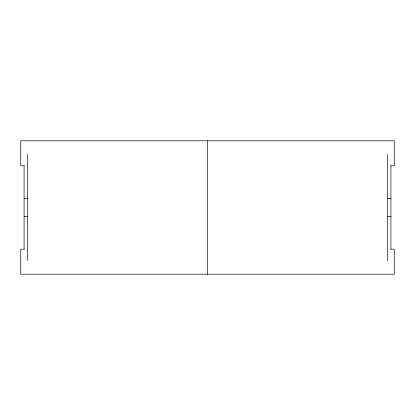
<?xml version="1.0" encoding="UTF-8"?>
<svg xmlns="http://www.w3.org/2000/svg" width="415" height="415" viewBox="0 0 415 415"><rect width="100%" height="100%" fill="white"/><g stroke="black" fill="none" stroke-linecap="round" stroke-linejoin="round"><path stroke-width="0.62" d="M24.324 165.813L20.75 165.813L20.75 140.804L394.25 140.804L394.25 165.813L390.676 165.813M387.579 198.484L390.914 198.484M24.086 198.676L27.421 198.676M387.579 216.324L390.914 216.324M24.086 216.516L27.421 216.516M24.324 249.187L20.75 249.187L20.75 274.196L394.25 274.196L394.25 249.187L390.676 249.187M390.914 165.813L390.914 249.187M387.579 154.525L387.579 260.729M207.5 140.804L207.5 274.196M27.421 154.271L27.421 260.475M24.086 165.813L24.086 249.187"/></g></svg>
